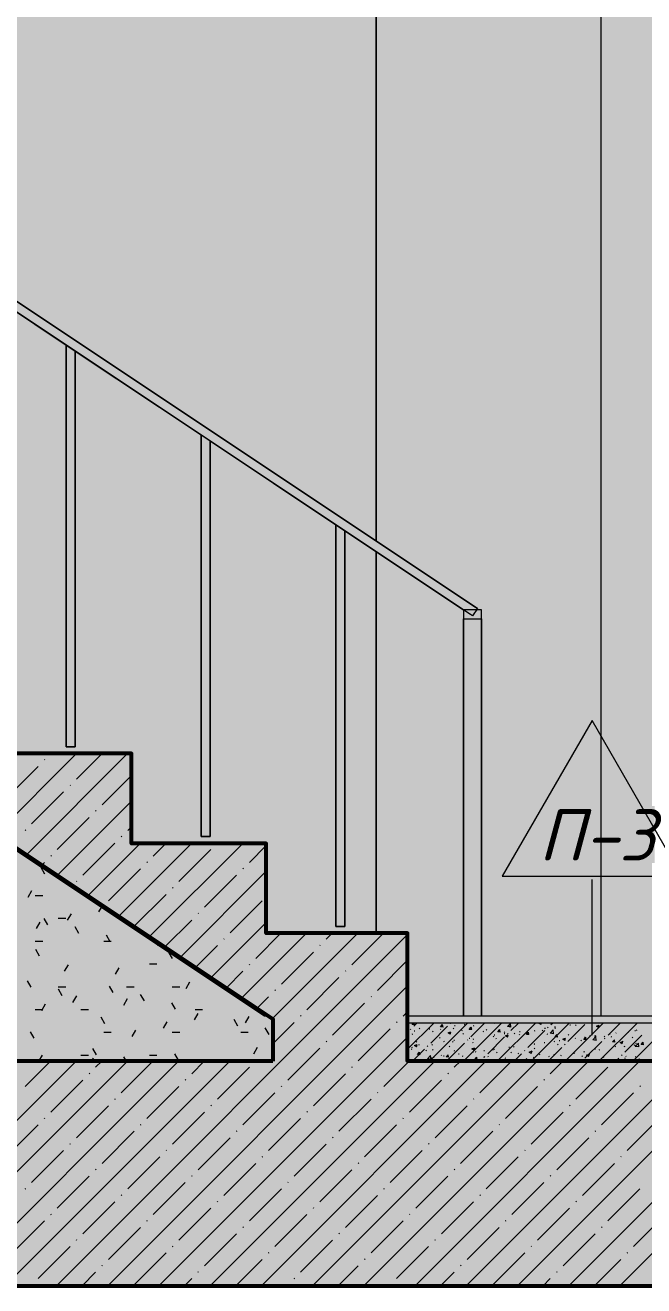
# Model space of a CAD drawing. Header units: millimetres. Extents: x -81576 to 1046824, y -248937 to 691537.
# Drawn here: x 32088 to 34843, y 617840 to 623453 of the extents above; entities that cross this region are included whole.
import ezdxf

# ---------------------------------------------------------------- set-up
doc = ezdxf.new("R2010")
doc.units = ezdxf.units.MM
doc.layers.add('PDF _Геометрия', color=7, linetype='Continuous', true_color=0x1d1d1d)
doc.layers.add('PDF _Сплошная заливка', color=7, linetype='Continuous', true_color=0xffffff)
doc.layers.add('PDF _Текст', color=7, linetype='Continuous')
doc.styles.add('PDF ISOCPEUR Italic', font='isocpeui.ttf')

msp = doc.modelspace()

# ---------------------------------------------------------------- hatches: boundary and pattern name
at = {"layer": 'PDF _Сплошная заливка', "true_color": 0x636466, "transparency": 33554559}
h = msp.add_hatch(color=251, dxfattribs=at)
h.paths.add_polyline_path([(37580.6, 618839.9), (37580.6, 625099.9), (37551.1, 625099.9), (37551.1, 618839.9)], flags=0)
h.paths.add_polyline_path([(34891.1, 619039.9), (34891.1, 623299.9), (37051.1, 623299.9), (37051.1, 625099.9), (34651.1, 625099.9), (34651.1, 619039.9)], flags=0)
h.paths.add_polyline_path([(37051.1, 625579.9), (37051.1, 633484.4), (34651.1, 633484.4), (34651.1, 625579.9)], flags=0)
h.paths.add_polyline_path([(37580.6, 625839.9), (37580.6, 633485), (37551.1, 633485), (37551.1, 625839.9)], flags=0)
h.paths.add_polyline_path([(37076.1, 634239.9), (37580.6, 634239.9), (37580.6, 634439.9), (37076.1, 634439.9)], flags=0)
h.paths.add_polyline_path([(34651.1, 634239.9), (35554.5, 634239.9), (35309.2, 634730.5), (35301.6, 634734.3), (35154.4, 634439.9), (34651.1, 634439.9)], flags=0)
h.paths.add_polyline_path([(35821.1, 634239.9), (36290.3, 634239.9), (35890.2, 634439.9), (35754.4, 634439.9), (35654.4, 634239.9), (35754.4, 634239.9)], flags=0)
h = msp.add_hatch(color=251, dxfattribs=at)
h.paths.add_polyline_path([(37551.1, 617839.9), (37551.1, 634079.9), (22151.1, 634079.9), (22151.1, 634439.9), (21651.8, 634439.9), (21651.8, 632439.9), (22151.1, 632439.9), (22151.1, 633484.4), (37051.1, 633484.4), (37051.1, 618839.9), (33791.1, 618839.9), (33791.1, 619409.9), (33161.1, 619409.9), (33161.1, 619809.9), (32561.1, 619809.9), (32561.1, 620209.9), (31961.1, 620209.9), (31961.1, 620609.9), (31361.1, 620609.9), (31361.1, 621009.9), (30761.1, 621009.9), (30761.1, 621409.9), (30161.1, 621409.9), (30161.1, 621809.9), (29561.1, 621809.9), (29561.1, 622209.9), (28961.1, 622209.9), (28961.1, 622609.9), (28361.1, 622609.9), (28361.1, 623009.9), (27761.1, 623009.9), (27761.1, 623409.9), (27161.1, 623409.9), (27161.1, 623809.9), (26561.1, 623809.9), (26561.1, 624209.9), (25961.1, 624209.9), (25961.1, 624609.9), (25361.1, 624609.9), (25361.1, 625009.9), (24791.1, 625009.9), (24791.1, 625439.9), (24191.1, 625439.9), (24191.1, 625579.9), (22151.1, 625579.9), (22151.1, 625839.9), (21651.1, 625839.9), (21651.1, 618839.9), (20831.1, 618839.9), (20831.1, 617839.9), (37051.1, 617839.9)], flags=0)
h.paths.add_polyline_path([(33191.1, 618839.9), (22151.1, 618839.9), (22151.1, 625099.9), (24085.3, 625099.9), (33191.1, 619029.3), (33191.1, 618999.5)], flags=0)
h = msp.add_hatch(color=251, dxfattribs=at)
h.paths.add_polyline_path([(33153.9, 619039.9), (33175.3, 619039.9), (28651.1, 622056), (28651.1, 622041.7), (32911.1, 619201.7)], flags=0)
h.paths.add_polyline_path([(33505.1, 619409.9), (33651.1, 619409.9), (33651.1, 621109.2), (33511.1, 621202.5), (33511.1, 619439.9), (33471.1, 619439.9), (33471.1, 621229.2), (32911.1, 621602.5), (32911.1, 619839.9), (32871.1, 619839.9), (32871.1, 621629.2), (32311.1, 622002.5), (32311.1, 620239.9), (32271.1, 620239.9), (32271.1, 622029.2), (31711.1, 622402.5), (31711.1, 620639.9), (31671.1, 620639.9), (31671.1, 622429.2), (31111.1, 622802.5), (31111.1, 621039.9), (31071.1, 621039.9), (31071.1, 622829.2), (30511.1, 623202.5), (30511.1, 621439.9), (30471.1, 621439.9), (30471.1, 623229.2), (29911.1, 623602.5), (29911.1, 621839.9), (29871.1, 621839.9), (29871.1, 623629.2), (29311.1, 624002.5), (29311.1, 622239.9), (29271.1, 622239.9), (29271.1, 624029.2), (28711.1, 624402.5), (28711.1, 622639.9), (28671.1, 622639.9), (28671.1, 624429.2), (28651.1, 624442.5), (28651.1, 622609.9), (28961.1, 622609.9), (28961.1, 622209.9), (29561.1, 622209.9), (29561.1, 621809.9), (30161.1, 621809.9), (30161.1, 621409.9), (30761.1, 621409.9), (30761.1, 621009.9), (31361.1, 621009.9), (31361.1, 620609.9), (31961.1, 620609.9), (31961.1, 620209.9), (32561.1, 620209.9), (32561.1, 619809.9), (33161.1, 619809.9), (33161.1, 619409.9), (33477.1, 619409.9)], flags=0)
h.paths.add_polyline_path([(33651.1, 621157.3), (33651.1, 633484.4), (28651.1, 633484.4), (28651.1, 624490.6), (33511.1, 621250.6)], flags=0)
h.paths.add_polyline_path([(27651.1, 622708.4), (27651.1, 622722.7), (24085.3, 625099.9), (22651.1, 625099.9), (22651.1, 625095.1), (24071.1, 625095.1), (27511.1, 622801.7)], flags=0)
h.paths.add_polyline_path([(27505.1, 623409.9), (27651.1, 623409.9), (27651.1, 625109.2), (27511.1, 625202.5), (27511.1, 623439.9), (27471.1, 623439.9), (27471.1, 625229.2), (26911.1, 625602.5), (26911.1, 623839.9), (26871.1, 623839.9), (26871.1, 625629.2), (26311.1, 626002.5), (26311.1, 624239.9), (26271.1, 624239.9), (26271.1, 626029.2), (25711.1, 626402.5), (25711.1, 624639.9), (25671.1, 624639.9), (25671.1, 626429.2), (25111.1, 626802.5), (25111.1, 625039.9), (25071.1, 625039.9), (25071.1, 626829.2), (24511.1, 627202.5), (24511.1, 625439.9), (24791.1, 625439.9), (24791.1, 625009.9), (25361.1, 625009.9), (25361.1, 624609.9), (25961.1, 624609.9), (25961.1, 624209.9), (26561.1, 624209.9), (26561.1, 623809.9), (27161.1, 623809.9), (27161.1, 623409.9), (27477.1, 623409.9)], flags=0)
h.paths.add_polyline_path([(27651.1, 625157.2), (27649.9, 633484.4), (22651.1, 633484.4), (22651.1, 625839.9), (23871.1, 625839.9), (23870.4, 627629.6), (23580, 627823.2), (23602.2, 627856.5), (27511.1, 625250.6)], flags=0)
h.paths.add_polyline_path([(24191.1, 625439.9), (24471.1, 625439.9), (24471.1, 627229.2), (23911.1, 627602.5), (23911.1, 625839.9), (24191.1, 625839.9), (24191.1, 625579.9)], flags=0)
h = msp.add_hatch(color=251, dxfattribs=at)
h.paths.add_polyline_path([(34651.1, 619039.9), (34651.1, 633484.4), (33651.1, 633484.4), (33651.1, 621157.3), (34102.2, 620856.5), (34097.8, 620849.9), (34120.1, 620849.9), (34120.1, 619039.9)], flags=0)
h.paths.add_polyline_path([(33791.1, 619039.9), (34040.1, 619039.9), (34040.1, 620849.9), (33651.1, 621109.2), (33651.1, 619409.9), (33791.1, 619409.9)], flags=0)
for points in [[(34080, 620823.2), (34102.2, 620856.5), (23602.2, 627856.5), (23580, 627823.2), (33389, 621284)], [(22151.1, 618839.9), (33191.1, 618839.9), (33191.1, 619029.3), (33175.3, 619039.9), (33153.9, 619039.9), (24071.1, 625095.1), (22151.1, 625095.1), (22151.1, 619449.6)], [(32311.1, 620239.9), (32311.1, 622002.5), (32271.1, 622029.2), (32271.1, 620239.9), (32284.8, 620239.9)], [(34046.1, 620809.9), (34120.1, 620809.9), (34120.1, 620849.9), (34097.8, 620849.9), (34080, 620823.2), (34040.1, 620849.9), (34040.1, 620809.9)], [(35484.8, 619009.9), (37051.1, 619009.9), (37051.1, 619039.9), (33791.1, 619039.9), (33791.1, 619009.9), (35266.1, 619009.9)]]:
    msp.add_hatch(color=251, dxfattribs=at).paths.add_polyline_path(points)

# ---------------------------------------------------------------- linework, layer by layer
at = {"layer": 'PDF _Геометрия', "color": 7, "lineweight": 53}
for points in [[(21651.1, 625839.9), (21651.1, 618839.9), (20831.1, 618839.9), (20831.1, 617839.9), (37551.1, 617839.9), (37551.1, 634079.9)], [(37051.1, 633484.4), (37051.1, 618839.9), (33791.1, 618839.9), (33791.1, 619409.9), (33161.1, 619409.9), (33161.1, 619809.9), (32561.1, 619809.9), (32561.1, 620209.9), (31961.1, 620209.9)]]:
    msp.add_lwpolyline(points, dxfattribs=at)
at = {"layer": 'PDF _Геометрия', "color": 7, "lineweight": 9}
for points in [[(33651.1, 633484.4), (33651.1, 621157.3)], [(23602.2, 627856.5), (34102.2, 620856.5)], [(33651.1, 621109.2), (33651.1, 619409.9)], [(34040.1, 620809.9), (34120.1, 620809.9), (34120.1, 620849.9), (34040.1, 620849.9)], [(35012.2, 619663.7), (34612, 620356.9), (34211.8, 619663.7)], [(33791.1, 618839.9), (37051.1, 618839.9), (37051.1, 619009.9), (37051.1, 619039.9), (33791.1, 619039.9), (33791.1, 619009.9)]]:
    msp.add_lwpolyline(points, close=True, dxfattribs=at)
at = {"layer": 'PDF _Геометрия', "color": 7, "lineweight": 50}
for points in [[(37051.1, 633450.2), (37051.1, 618839.9), (33791.1, 618839.9)], [(33191.1, 618839.9), (22151.1, 618839.9), (22151.1, 625099.9), (24085.3, 625099.9)], [(20813.9, 617839.9), (37580.6, 617839.9)]]:
    msp.add_lwpolyline(points, dxfattribs=at)
at = {"layer": 'PDF _Геометрия', "color": 7, "lineweight": 9}
for points in [[(34651.1, 633484.4), (34651.1, 619039.9)], [(34097.8, 620849.9), (34102.2, 620856.5), (34080, 620823.2), (23580, 627823.2)], [(31711.1, 622402.5), (32271.1, 622029.2), (32271.1, 620239.9), (32271.1, 622029.2), (32311.1, 622002.5), (32311.1, 620239.9), (32311.1, 622002.5), (32871.1, 621629.2), (32871.1, 619839.9), (32871.1, 621629.2), (32911.1, 621602.5), (32911.1, 619839.9), (32911.1, 621602.5), (33471.1, 621229.2), (33471.1, 619439.9), (33471.1, 621229.2), (33511.1, 621202.5), (33511.1, 619439.9), (33511.1, 621202.5), (34040.1, 620849.9)], [(34040.1, 620809.9), (34040.1, 619039.9), (34040.1, 620809.9), (34040.1, 619039.9), (34040.1, 620809.9), (34120.1, 620809.9)], [(34120.1, 619039.9), (34120.1, 620809.9), (34120.1, 619039.9)], [(34120.1, 619039.9), (34120.1, 620809.9), (34120.1, 619039.9)], [(32311.1, 620239.9), (32271.1, 620239.9), (32311.1, 620239.9)], [(32305.1, 620239.9), (32277.1, 620239.9), (32305.1, 620239.9)], [(32911.1, 619839.9), (32871.1, 619839.9), (32911.1, 619839.9)], [(32905.1, 619839.9), (32877.1, 619839.9), (32905.1, 619839.9)], [(32175.3, 619673.4), (32158.6, 619702.4)], [(34612, 618955.5), (34612, 619649)], [(32116.5, 619598), (32099.7, 619569)], [(32133.3, 619578.3), (32166.8, 619578.3)], [(32426.2, 619525), (32414.5, 619504.6)], [(32153.6, 619459.2), (32136.9, 619430.2)], [(32189, 619446.6), (32172.2, 619475.6)], [(32234.9, 619476.7), (32268.4, 619476.7)], [(32292.4, 619496.4), (32275.7, 619467.4)], [(32327.7, 619409.4), (32311, 619438.4)], [(32466.5, 619372.2), (32449.8, 619401.3)], [(33511.1, 619439.9), (33471.1, 619439.9), (33511.1, 619439.9)], [(33505.1, 619439.9), (33477.1, 619439.9), (33505.1, 619439.9)], [(32133.3, 619375.1), (32166.8, 619375.1)], [(32438.1, 619375.1), (32471.6, 619375.1)], [(32680.4, 619355.6), (32678.4, 619352.2)], [(32151.8, 619307.8), (32135, 619336.8)], [(32744.1, 619297.8), (32729.8, 619322.6)], [(32278.8, 619269.6), (32262.1, 619240.6)], [(32505.6, 619256), (32488.8, 619227)], [(32641.3, 619273.5), (32674.8, 619273.5)], [(32114.6, 619169), (32097.8, 619198.1)], [(32480.1, 619145.4), (32463.4, 619174.5)], [(32820.4, 619191.6), (32803.6, 619162.6)], [(32234.9, 619171.9), (32268.4, 619171.9)], [(32253.4, 619131.8), (32236.6, 619160.9)], [(32316, 619130.9), (32299.3, 619101.8)], [(32542.8, 619117.2), (32526, 619088.2)], [(32539.7, 619171.9), (32573.2, 619171.9)], [(32618.9, 619108.3), (32602.2, 619137.3)], [(32742.9, 619171.9), (32776.4, 619171.9)], [(32133.3, 619070.3), (32166.8, 619070.3)], [(32177.2, 619093.7), (32160.5, 619064.6)], [(32336.5, 619070.3), (32370, 619070.3)], [(32757.7, 619071.1), (32741, 619100.1)], [(32844.5, 619070.3), (32878, 619070.3)], [(32443, 619006.7), (32426.2, 619035.7)], [(32718.8, 619015.6), (32702, 618986.6)], [(32857.6, 619052.8), (32840.8, 619023.8)], [(33035.3, 618996.7), (33018.5, 619025.7)], [(33084.3, 619039.2), (33067.6, 619010.2)], [(37051.1, 619009.9), (33791.1, 619009.9)], [(32128.2, 618942.2), (32111.4, 618971.3)], [(32438.1, 618968.7), (32471.6, 618968.7)], [(32580, 618978.5), (32563.2, 618949.4)], [(32742.9, 618968.7), (32776.4, 618968.7)], [(33047.7, 618968.7), (33081.2, 618968.7)], [(33174.1, 618959.5), (33157.3, 618988.5)], [(32405.8, 618867.9), (32389, 618896.9)], [(33121.5, 618900.4), (33104.8, 618871.4)], [(32163.6, 618866.9), (32148, 618839.9)], [(32336.5, 618867.1), (32370, 618867.1)], [(32390.4, 618853.3), (32382.7, 618839.9)], [(32539.2, 618839.9), (32527.8, 618859.7)], [(32641.3, 618867.1), (32674.8, 618867.1)], [(32771.3, 618844.3), (32754.6, 618873.3)]]:
    msp.add_lwpolyline(points, dxfattribs=at)
at = {"layer": 'PDF _Геометрия', "color": 7, "lineweight": 53}
msp.add_lwpolyline([(33191.1, 618839.9), (22151.1, 618839.9), (22151.1, 625099.9), (24085.3, 625099.9), (33191.1, 619029.3)], close=True, dxfattribs=at)
at = {"layer": 'PDF _Геометрия', "color": 7, "lineweight": 15}
msp.add_lwpolyline([(33175.3, 619039.9), (33153.9, 619039.9), (24071.1, 625095.1), (22151.1, 625095.1), (22151.1, 618839.9), (33191.1, 618839.9)], dxfattribs=at)
at = {"layer": 'PDF _Геометрия', "color": 250, "lineweight": 9, "true_color": 0x2c2c2c}
for points in [[(31957.9, 619851.5), (32316.3, 620209.9)], [(32094.8, 619760.2), (32544.4, 620209.9)], [(32173.8, 620181.4), (32176.2, 620183.8)], [(32316.4, 620095.9), (32430.4, 620209.9)], [(32002.8, 620010.3), (32145.3, 620152.9)], [(32430.4, 619981.8), (32561.1, 620112.5)], [(32116.8, 619896.3), (32259.4, 620038.9)], [(32287.9, 620067.4), (32290.3, 620069.7)], [(32231.6, 619669), (32561.1, 619998.5)], [(32230.9, 619782.3), (32373.4, 619924.8)], [(32401.9, 619953.3), (32404.3, 619955.7)], [(32088.3, 619867.8), (32090.7, 619870.2)], [(32544.5, 619867.8), (32561.1, 619884.4)], [(32344.9, 619668.2), (32487.5, 619810.8)], [(32368.5, 619577.7), (32600.6, 619809.9)], [(32505.4, 619486.5), (32828.7, 619809.9)], [(32516, 619839.3), (32518.3, 619841.6)], [(32642.2, 619395.3), (33056.8, 619809.9)], [(32658.5, 619753.7), (32714.7, 619809.9)], [(33086.2, 619725.2), (33161.1, 619800.1)], [(32202.3, 619753.7), (32204.7, 619756.1)], [(32772.6, 619639.7), (32915.2, 619782.3)], [(32163.2, 619714.6), (32173.8, 619725.2)], [(32459, 619554.2), (32601.5, 619696.7)], [(32630, 619725.2), (32632.4, 619727.6)], [(32779.1, 619304), (33161.1, 619686.1)], [(33057.7, 619696.7), (33060.1, 619699.1)], [(32316.4, 619639.7), (32318.8, 619642.1)], [(32886.6, 619525.6), (33029.2, 619668.2)], [(32573.8, 619440.9), (32715.6, 619582.7)], [(32744.1, 619611.2), (32746.4, 619613.5)], [(33000.7, 619411.6), (33143.3, 619554.2)], [(32710.6, 619349.6), (32829.6, 619468.6)], [(32858.1, 619497.1), (32860.5, 619499.5)], [(32915.9, 619212.8), (33161.1, 619458)], [(32227.3, 617839.9), (33791.1, 619403.7)], [(33052.8, 619121.5), (33341.1, 619409.9)], [(33114.7, 619297.5), (33227.1, 619409.9)], [(33189.7, 619030.3), (33569.2, 619409.9)], [(33428.4, 619383.1), (33455.2, 619409.9)], [(33542.4, 619269), (33683.3, 619409.9)], [(32847.5, 619258.4), (32943.7, 619354.6)], [(32972.2, 619383.1), (32974.5, 619385.4)], [(33399.9, 619354.6), (33402.2, 619356.9)], [(33228.8, 619183.5), (33371.3, 619326.1)], [(33656.5, 619155), (33791.1, 619289.6)], [(32984.4, 619167.2), (33057.7, 619240.5)], [(33086.2, 619269), (33088.6, 619271.4)], [(33513.9, 619240.5), (33516.3, 619242.9)], [(32455.4, 617839.9), (33791.1, 619175.6)], [(33342.8, 619069.4), (33485.4, 619212)], [(33121.2, 619075.9), (33171.8, 619126.5)], [(33200.3, 619155), (33202.6, 619157.3)], [(33628, 619126.5), (33630.3, 619128.8)], [(33456.9, 618955.4), (33599.4, 619098)], [(33770.5, 619040.9), (33791.1, 619061.5)], [(33191.1, 618917.7), (33285.8, 619012.4)], [(33314.3, 619040.9), (33316.7, 619043.3)], [(33742, 619012.4), (33744.4, 619014.8)], [(33791.1, 618893.6), (33907.5, 619009.9)], [(33821.2, 619002.9), (33810.5, 619003.8), (33815.6, 619009.9)], [(33818.2, 618996.1), (33832, 619009.9)], [(33821.1, 619002.9), (33819.8, 619009.9)], [(33888.3, 618839.9), (34058.3, 619009.9)], [(33981.6, 619008.7), (33982.8, 619009.9)], [(34039.2, 618839.9), (34209.2, 619009.9)], [(34043.8, 619004.1), (34047.2, 619004.6)], [(34072.2, 618948.3), (34133.7, 619009.9)], [(34174.8, 619008.3), (34176.9, 619009.9)], [(34190.1, 618839.9), (34360.1, 619009.9)], [(34251.2, 618991.6), (34235.4, 618994.1), (34249.2, 619008.5)], [(34251.2, 618991.6), (34249.2, 619008.5)], [(34250.7, 618976), (34284.6, 619009.9)], [(34340.9, 618839.9), (34510.9, 619009.9)], [(34384.7, 619003.7), (34375.8, 619009.7), (34376.3, 619009.9)], [(34384.7, 619003.7), (34386.7, 619009.9)], [(34429.2, 619003.7), (34435.4, 619009.9)], [(34491.8, 618839.9), (34661.8, 619009.9)], [(34642.7, 618839.9), (34812.7, 619009.9)], [(34683.2, 618955.9), (34737.2, 619009.9)], [(34793.5, 618839.9), (34963.5, 619009.9)], [(33570.9, 618841.3), (33713.5, 618983.9)], [(33803.1, 618981), (33805.6, 618983.5)], [(33811.6, 618959.7), (33814.2, 618961.7)], [(33819.7, 618974.6), (33823, 618975.1)], [(33841.8, 618986.4), (33844.6, 618984.6)], [(33887, 618983.5), (33890.4, 618983.9)], [(33893.6, 618920.7), (33969.1, 618996.1)], [(33901.4, 618971), (33904, 618973.1)], [(33936.7, 618982.4), (33939.5, 618980.6)], [(33948.7, 618991.7), (33938.1, 618992.6), (33946.6, 619002.9)], [(33948.7, 618991.7), (33946.6, 619002.9)], [(33979.8, 618960.6), (33970.9, 618966.6), (33983.4, 618971.4)], [(33979.8, 618960.6), (33983.4, 618971.4)], [(33993.7, 618984.4), (33996.4, 618986.4)], [(33999.3, 618998.3), (34002.7, 618998.7)], [(34031.6, 618978.4), (34034.5, 618976.6)], [(34036.9, 618963.2), (34039.4, 618960.9)], [(34076.2, 618980.6), (34065.6, 618981.5), (34074.2, 618991.7)], [(34076.2, 618980.6), (34074.1, 618991.7)], [(34085, 618996.9), (34087.7, 618998.9)], [(34126.5, 618974.4), (34129.4, 618972.5)], [(34140.6, 618981), (34143.1, 618978.7)], [(34147.6, 618872.9), (34223, 618948.3)], [(34172.6, 618949.1), (34175.3, 618951.1)], [(34176.7, 618957.6), (34180, 618958.1)], [(34203.7, 618969.4), (34193.1, 618970.3), (34201.7, 618980.5)], [(34203.7, 618969.4), (34201.7, 618980.5)], [(34221.2, 618963.5), (34224.5, 618963.9)], [(34221.5, 618970.3), (34224.3, 618968.5)], [(34235.3, 618946.4), (34226.5, 618952.4), (34238.9, 618957.1)], [(34235.3, 618946.4), (34238.9, 618957.1)], [(34235.6, 618960.9), (34238.1, 618963.4)], [(34244.3, 618998.8), (34246.8, 618996.5)], [(34265, 618962.4), (34267.7, 618964.5)], [(34286.9, 618959.7), (34289.4, 618957.5)], [(34288.5, 618972.4), (34291.9, 618972.8)], [(34316.4, 618966.3), (34319.2, 618964.5)], [(34331.3, 618958.2), (34320.6, 618959.2), (34329.2, 618969.4)], [(34326.1, 618900.6), (34401.6, 618976)], [(34331.3, 618958.2), (34329.2, 618969.4)], [(34356.3, 618974.9), (34358.9, 618977)], [(34390.6, 618977.5), (34393.1, 618975.3)], [(34400.8, 618987.2), (34404.2, 618987.6)], [(34411.3, 618962.3), (34414.1, 618960.5)], [(34414.1, 618988.6), (34416.7, 618991.1)], [(34441, 618962.2), (34425.2, 618964.7), (34439, 618979.1)], [(34441, 618962.2), (34439, 618979.1)], [(34445.4, 618993), (34448.7, 618993.5)], [(34446.1, 618986.3), (34448.8, 618988.4)], [(34458.8, 618947.1), (34448.2, 618948), (34456.7, 618958.2)], [(34458.8, 618947.1), (34456.7, 618958.2)], [(34494.3, 618995.3), (34496.8, 618993.1)], [(34504.7, 618928.2), (34580.1, 619003.7)], [(34506.2, 618958.3), (34509, 618956.5)], [(34512.7, 619001.9), (34516, 619002.3)], [(34538.4, 618999.7), (34541.1, 619001.7)], [(34601.1, 618954.3), (34603.9, 618952.5)], [(34630.7, 618932.8), (34614.9, 618935.2), (34628.8, 618949.7)], [(34622.7, 618952.4), (34626, 618952.8)], [(34627.6, 618953), (34630.2, 618955)], [(34630.7, 618932.8), (34628.7, 618949.7)], [(34640.2, 618989.5), (34631.4, 618995.5), (34643.8, 619000.2)], [(34640.2, 618989.5), (34643.8, 619000.2)], [(34665.9, 618950.9), (34668.4, 618948.6)], [(34690.1, 618961.3), (34693.4, 618961.7)], [(34696, 618950.3), (34698.8, 618948.5)], [(34717.4, 618964.4), (34720, 618966.4)], [(34758.6, 618880.5), (34834.1, 618955.9)], [(34769.6, 618968.7), (34772.1, 618966.4)], [(34802.3, 618976), (34805.7, 618976.5)], [(34809.7, 618977.7), (34812.4, 618979.7)], [(32683.5, 617839.9), (33791.1, 618947.5)], [(33257.3, 618755.8), (33399.9, 618898.4)], [(33428.4, 618926.9), (33430.7, 618929.3)], [(33807.2, 618895.5), (33810, 618893.7)], [(33809.4, 618900.5), (33812.1, 618902.5)], [(33812.8, 618839.9), (33866, 618893)], [(33830.4, 618903.3), (33821.5, 618909.3), (33834, 618914)], [(33829.6, 618927.6), (33832, 618925.3)], [(33830.4, 618903.3), (33834, 618914)], [(33840.3, 618913.4), (33843.6, 618913.8)], [(33878.6, 618905.6), (33881.1, 618908.1)], [(33899.2, 618911.9), (33901.9, 618913.9)], [(33933.2, 618945.4), (33935.7, 618943.1)], [(33952.6, 618928.1), (33955.9, 618928.6)], [(33969.1, 618845.3), (34044.5, 618920.7)], [(33975.8, 618906.3), (33978.3, 618904.1)], [(33991.5, 618925.2), (33994.2, 618927.2)], [(33997.1, 618934), (34000.4, 618934.4)], [(34057.1, 618933.3), (34059.6, 618935.8)], [(34064.4, 618942.9), (34067.7, 618943.3)], [(34085.9, 618889), (34077.1, 618895), (34089.5, 618899.8)], [(34079.5, 618924.1), (34082, 618921.9)], [(34082.8, 618937.7), (34085.5, 618939.7)], [(34085.9, 618889), (34089.5, 618899.8)], [(34174.4, 618893.4), (34177.8, 618893.8)], [(34183.2, 618941.9), (34185.7, 618939.7)], [(34241.8, 618902.2), (34245.1, 618902.7)], [(34262.8, 618903.2), (34265.5, 618905.3)], [(34354.1, 618915.7), (34356.8, 618917.8)], [(34354.1, 618917), (34357.4, 618917.5)], [(34354.8, 618897.5), (34357.3, 618895.2)], [(34398.6, 618922.9), (34401.9, 618923.3)], [(34416.3, 618839.9), (34477, 618900.6)], [(34443.9, 618927.1), (34446.6, 618929.2)], [(34458.5, 618915.3), (34461, 618913)], [(34465.9, 618931.8), (34469.2, 618932.2)], [(34490.8, 618932.2), (34482, 618938.1), (34494.4, 618942.9)], [(34489.6, 618913.1), (34492.1, 618915.7)], [(34490.8, 618932.2), (34494.4, 618942.9)], [(34536.3, 618940.5), (34538.9, 618942.5)], [(34562.2, 618933.1), (34564.7, 618930.8)], [(34586.3, 618935.9), (34575.7, 618936.9), (34584.3, 618947.1)], [(34578.2, 618946.5), (34581.5, 618947)], [(34580.1, 618852.8), (34655.5, 618928.2)], [(34586.3, 618935.9), (34584.3, 618947.1)], [(34625.4, 618893.8), (34628.1, 618895.8)], [(34668.1, 618940.8), (34670.6, 618943.3)], [(34713.9, 618924.8), (34703.2, 618925.7), (34711.8, 618935.9)], [(34713.8, 618924.8), (34711.8, 618935.9)], [(34715.2, 618905.2), (34717.9, 618907.2)], [(34746.3, 618917.9), (34737.5, 618923.9), (34750, 618928.7)], [(34746.3, 618917.9), (34749.9, 618928.7)], [(34755.6, 618905.9), (34758.9, 618906.4)], [(34790.9, 618946.3), (34793.8, 618944.5)], [(34800.1, 618911.8), (34803.4, 618912.2)], [(34820.5, 618903.4), (34804.7, 618905.8), (34818.5, 618920.2)], [(34807.6, 618918.5), (34810.2, 618920.5)], [(34820.5, 618903.4), (34818.5, 618920.2)], [(34841.4, 618913.6), (34830.8, 618914.5), (34839.3, 618924.8)], [(34841.4, 618913.6), (34839.3, 618924.7)], [(31314.9, 617839.9), (32314.9, 618839.9)], [(31543, 617839.9), (32543, 618839.9)], [(31771.1, 617839.9), (32771.1, 618839.9)], [(31999.2, 617839.9), (32999.2, 618839.9)], [(32088.3, 618727.3), (32200.9, 618839.9)], [(32401.9, 618812.8), (32429, 618839.9)], [(32516, 618698.8), (32657.1, 618839.9)], [(32829.6, 618784.3), (32885.2, 618839.9)], [(32911.6, 617839.9), (33911.6, 618839.9)], [(33139.7, 617839.9), (34139.7, 618839.9)], [(33367.8, 617839.9), (34367.8, 618839.9)], [(33595.9, 617839.9), (34595.9, 618839.9)], [(33685, 618727.3), (33797.6, 618839.9)], [(33793.5, 618843.2), (33796.8, 618843.7)], [(33807.2, 618841.3), (33809.9, 618843.3)], [(33824, 617839.9), (34824, 618839.9)], [(33845.8, 618869.1), (33835.2, 618870.1), (33843.8, 618880.3)], [(33845.8, 618869.1), (33843.8, 618880.3)], [(33844.7, 618871.6), (33847.5, 618869.8)], [(33872.2, 618888.5), (33874.6, 618886.3)], [(33895.3, 618847.9), (33879.5, 618850.3), (33893.3, 618864.8)], [(33895.3, 618847.9), (33893.3, 618864.8)], [(33897, 618852.7), (33899.7, 618854.7)], [(33902.1, 618891.5), (33904.9, 618889.7)], [(33905.8, 618858), (33909.1, 618858.5)], [(33933.4, 618839.9), (33940.1, 618842.4)], [(33939.2, 618839.9), (33940.1, 618842.4)], [(33939.6, 618867.6), (33942.4, 618865.8)], [(33950.3, 618863.9), (33953.6, 618864.3)], [(33973.4, 618858), (33962.7, 618858.9), (33971.3, 618869.1)], [(33973.3, 618858), (33971.3, 618869.1)], [(33989.4, 618866), (33992, 618868)], [(33997, 618887.5), (33999.8, 618885.7)], [(33998.6, 618812.8), (34025.7, 618839.9)], [(34017.6, 618872.7), (34021, 618873.2)], [(34034.5, 618863.6), (34037.3, 618861.8)], [(34043.8, 618844.1), (34046.2, 618841.9)], [(34052.1, 617839.9), (35052.1, 618839.9)], [(34080.7, 618878.5), (34083.3, 618880.6)], [(34100.9, 618846.8), (34090.3, 618847.7), (34098.8, 618858)], [(34091.9, 618883.5), (34094.7, 618881.7)], [(34100.9, 618846.8), (34098.8, 618858)], [(34112.7, 618698.8), (34253.8, 618839.9)], [(34114.6, 618839.9), (34119.9, 618845.3)], [(34129.4, 618859.6), (34132.2, 618857.8)], [(34129.9, 618887.5), (34133.3, 618888)], [(34132.5, 618857.8), (34135, 618860.3)], [(34147.4, 618861.9), (34149.9, 618859.6)], [(34170.5, 618889.9), (34173.1, 618891.9)], [(34186.8, 618879.5), (34189.7, 618877.7)], [(34220.5, 618839.9), (34226.4, 618846.8)], [(34224.3, 618855.6), (34227.1, 618853.8)], [(34227.6, 618839.9), (34226.3, 618846.8)], [(34251.1, 618879.7), (34253.6, 618877.4)], [(34260.7, 618844), (34263.3, 618846.1)], [(34265.4, 618839.9), (34298.5, 618872.9)], [(34280.2, 617839.9), (35280.2, 618839.9)], [(34281.7, 618875.5), (34284.6, 618873.7)], [(34307.3, 618846.9), (34310.6, 618847.3)], [(34311, 618885.5), (34313.6, 618888)], [(34319.2, 618851.6), (34322.1, 618849.8)], [(34341.4, 618874.8), (34332.6, 618880.8), (34345, 618885.6)], [(34341.4, 618874.8), (34345, 618885.5)], [(34351.8, 618852.8), (34355.1, 618853.2)], [(34352, 618856.6), (34354.6, 618858.6)], [(34376.7, 618871.5), (34379.5, 618869.7)], [(34414.1, 618847.6), (34417, 618845.8)], [(34419.1, 618861.6), (34422.5, 618862.1)], [(34426.3, 618784.3), (34481.9, 618839.9)], [(34441.8, 618867.9), (34444.4, 618870)], [(34471.6, 618867.5), (34474.4, 618865.7)], [(34508.3, 617839.9), (35508.3, 618839.9)], [(34509.1, 618843.6), (34511.9, 618841.8)], [(34531.4, 618876.4), (34534.8, 618876.8)], [(34534.1, 618881.3), (34536.8, 618883.3)], [(34566.5, 618863.4), (34569.3, 618861.6)], [(34567.2, 618839.9), (34567.5, 618840.2)], [(34575.9, 618882.3), (34579.3, 618882.7)], [(34597, 618860.6), (34588.1, 618866.5), (34600.6, 618871.3)], [(34596.9, 618860.6), (34600.5, 618871.3)], [(34643.3, 618891.1), (34646.6, 618891.6)], [(34658.6, 618844.8), (34661, 618842.6)], [(34661.4, 618859.4), (34664.2, 618857.6)], [(34713, 618846), (34715.7, 618848)], [(34718.1, 618839.9), (34731, 618852.8)], [(34736.4, 617839.9), (35736.4, 618839.9)], [(34743.5, 618865.4), (34746, 618867.9)], [(34753.3, 618841.7), (34756.6, 618842.1)], [(34756.3, 618855.4), (34759.1, 618853.6)], [(34762.2, 618862.6), (34764.7, 618860.4)], [(34805.4, 618859.3), (34808.1, 618861.4)], [(34820.6, 618850.5), (34824, 618851)], [(32373.4, 618784.3), (32375.8, 618786.7)], [(32943.7, 618670.3), (33086.2, 618812.8)], [(33371.3, 618641.8), (33513.9, 618784.3)], [(33542.4, 618812.8), (33544.8, 618815.2)], [(33970.1, 618784.3), (33972.5, 618786.7)], [(34540.4, 618670.3), (34682.9, 618812.8)], [(32202.3, 618613.2), (32344.9, 618755.8)], [(32630, 618584.7), (32772.6, 618727.3)], [(32801.1, 618755.8), (32803.5, 618758.2)], [(33228.8, 618727.3), (33231.2, 618729.7)], [(33799, 618613.2), (33941.6, 618755.8)], [(34226.7, 618584.7), (34369.3, 618727.3)], [(34397.8, 618755.8), (34400.2, 618758.2)], [(34825.5, 618727.3), (34827.9, 618729.7)], [(32487.5, 618670.3), (32489.8, 618672.6)], [(33057.7, 618556.2), (33200.3, 618698.8)], [(33485.4, 618527.7), (33628, 618670.3)], [(33656.5, 618698.8), (33658.8, 618701.2)], [(34084.2, 618670.3), (34086.5, 618672.6)], [(34654.4, 618556.2), (34797, 618698.8)], [(32316.4, 618499.2), (32459, 618641.8)], [(32744.1, 618470.7), (32886.6, 618613.2)], [(32915.2, 618641.8), (32917.5, 618644.1)], [(33342.8, 618613.2), (33345.2, 618615.6)], [(33913.1, 618499.2), (34055.6, 618641.8)], [(34340.8, 618470.7), (34483.3, 618613.2)], [(34511.8, 618641.8), (34514.2, 618644.1)], [(32002.8, 618413.7), (32145.3, 618556.2)], [(32173.8, 618584.7), (32176.2, 618587.1)], [(32601.5, 618556.2), (32603.9, 618558.6)], [(33171.8, 618442.2), (33314.3, 618584.7)], [(33599.4, 618413.7), (33742, 618556.2)], [(33770.5, 618584.7), (33772.9, 618587.1)], [(34198.2, 618556.2), (34200.6, 618558.6)], [(34768.5, 618442.2), (34911, 618584.7)], [(32430.4, 618385.1), (32573, 618527.7)], [(32858.1, 618356.6), (33000.7, 618499.2)], [(33029.2, 618527.7), (33031.6, 618530.1)], [(33456.9, 618499.2), (33459.3, 618501.6)], [(34027.1, 618385.1), (34169.7, 618527.7)], [(34454.8, 618356.6), (34597.4, 618499.2)], [(34625.9, 618527.7), (34628.3, 618530.1)], [(32287.9, 618470.7), (32290.3, 618473.1)], [(32715.6, 618442.2), (32717.9, 618444.5)], [(33285.8, 618328.1), (33428.4, 618470.7)], [(33884.6, 618470.7), (33886.9, 618473.1)], [(34312.3, 618442.2), (34314.6, 618444.5)], [(32116.8, 618299.6), (32259.4, 618442.2)], [(32544.5, 618271.1), (32687.1, 618413.7)], [(33143.3, 618413.7), (33145.6, 618416)], [(33570.9, 618385.1), (33573.3, 618387.5)], [(33713.5, 618299.6), (33856.1, 618442.2)], [(34141.2, 618271.1), (34283.7, 618413.7)], [(34739.9, 618413.7), (34742.3, 618416)], [(32401.9, 618356.6), (32404.3, 618359)], [(32972.2, 618242.6), (33114.7, 618385.1)], [(33399.9, 618214.1), (33542.4, 618356.6)], [(33998.6, 618356.6), (34001, 618359)], [(34568.9, 618242.6), (34711.4, 618385.1)], [(32230.9, 618185.6), (32373.4, 618328.1)], [(32658.5, 618157), (32801.1, 618299.6)], [(32829.6, 618328.1), (32832, 618330.5)], [(33257.3, 618299.6), (33259.7, 618302)], [(33827.5, 618185.6), (33970.1, 618328.1)], [(34255.2, 618157), (34397.8, 618299.6)], [(34426.3, 618328.1), (34428.7, 618330.5)], [(32088.3, 618271.1), (32090.7, 618273.5)], [(32516, 618242.6), (32518.3, 618245)], [(33086.2, 618128.5), (33228.8, 618271.1)], [(33513.9, 618100), (33656.5, 618242.6)], [(33685, 618271.1), (33687.4, 618273.5)], [(34112.7, 618242.6), (34115, 618245)], [(34682.9, 618128.5), (34825.5, 618271.1)], [(32344.9, 618071.5), (32487.5, 618214.1)], [(32772.6, 618043), (32915.2, 618185.6)], [(32943.7, 618214.1), (32946, 618216.4)], [(33371.3, 618185.6), (33373.7, 618187.9)], [(33941.6, 618071.5), (34084.2, 618214.1)], [(34369.3, 618043), (34511.8, 618185.6)], [(34540.4, 618214.1), (34542.7, 618216.4)], [(32031.3, 617986), (32173.8, 618128.5)], [(32202.3, 618157), (32204.7, 618159.4)], [(32630, 618128.5), (32632.4, 618130.9)], [(33200.3, 618014.5), (33342.8, 618157)], [(33628, 617986), (33770.5, 618128.5)], [(33799, 618157), (33801.4, 618159.4)], [(34226.7, 618128.5), (34229.1, 618130.9)], [(34797, 618014.5), (34939.5, 618157)], [(32459, 617957.5), (32601.5, 618100)], [(32886.6, 617928.9), (33029.2, 618071.5)], [(33057.7, 618100), (33060.1, 618102.4)], [(33485.4, 618071.5), (33487.8, 618073.9)], [(34055.6, 617957.5), (34198.2, 618100)], [(34483.3, 617928.9), (34625.9, 618071.5)], [(34654.4, 618100), (34656.8, 618102.4)], [(32145.3, 617871.9), (32287.9, 618014.5)], [(32316.4, 618043), (32318.8, 618045.4)], [(32744.1, 618014.5), (32746.4, 618016.9)], [(33314.3, 617900.4), (33456.9, 618043)], [(33742, 617871.9), (33884.6, 618014.5)], [(33913.1, 618043), (33915.5, 618045.4)], [(34340.8, 618014.5), (34343.1, 618016.9)], [(32573, 617843.4), (32715.6, 617986)], [(33025.7, 617839.9), (33143.3, 617957.5)], [(33171.8, 617986), (33174.1, 617988.3)], [(33599.4, 617957.5), (33601.8, 617959.8)], [(34169.7, 617843.4), (34312.3, 617986)], [(34622.4, 617839.9), (34739.9, 617957.5)], [(34768.5, 617986), (34770.8, 617988.3)], [(32341.4, 617839.9), (32401.9, 617900.4)], [(32430.4, 617928.9), (32432.8, 617931.3)], [(32858.1, 617900.4), (32860.5, 617902.8)], [(33481.9, 617839.9), (33570.9, 617928.9)], [(33938.1, 617839.9), (33998.6, 617900.4)], [(34027.1, 617928.9), (34029.5, 617931.3)], [(34454.8, 617900.4), (34457.2, 617902.8)], [(32116.8, 617843.4), (32119.2, 617845.8)], [(32797.6, 617839.9), (32829.6, 617871.9)], [(33253.8, 617839.9), (33257.3, 617843.4)], [(33285.8, 617871.9), (33288.2, 617874.3)], [(33713.5, 617843.4), (33715.9, 617845.8)], [(34394.3, 617839.9), (34426.3, 617871.9)]]:
    msp.add_lwpolyline(points, dxfattribs=at)
at = {"layer": 'PDF _Сплошная заливка', "lineweight": 35, "transparency": 33554559}
for points in [[(32911.1, 619839.9), (32911.1, 621602.5), (32871.1, 619839.9), (32871.1, 621629.2)], [(33511.1, 619439.9), (33511.1, 621202.5), (33471.1, 619439.9), (33471.1, 621229.2)], [(34120.1, 619039.9), (34120.1, 620809.9), (34040.1, 619039.9), (34040.1, 620809.9)], [(33791.1, 618839.9), (37051.1, 618839.9), (33791.1, 619009.9), (37051.1, 619009.9)]]:
    msp.add_solid(points, dxfattribs=at)

# ---------------------------------------------------------------- texts
at = {"layer": 'PDF _Текст', "insert": (34373.9, 619847.7), "char_height": 228.6, "attachment_point": 4, "style": 'PDF ISOCPEUR Italic'}
msp.add_mtext('П-3', dxfattribs=at)

doc.saveas('drawing.dxf')
